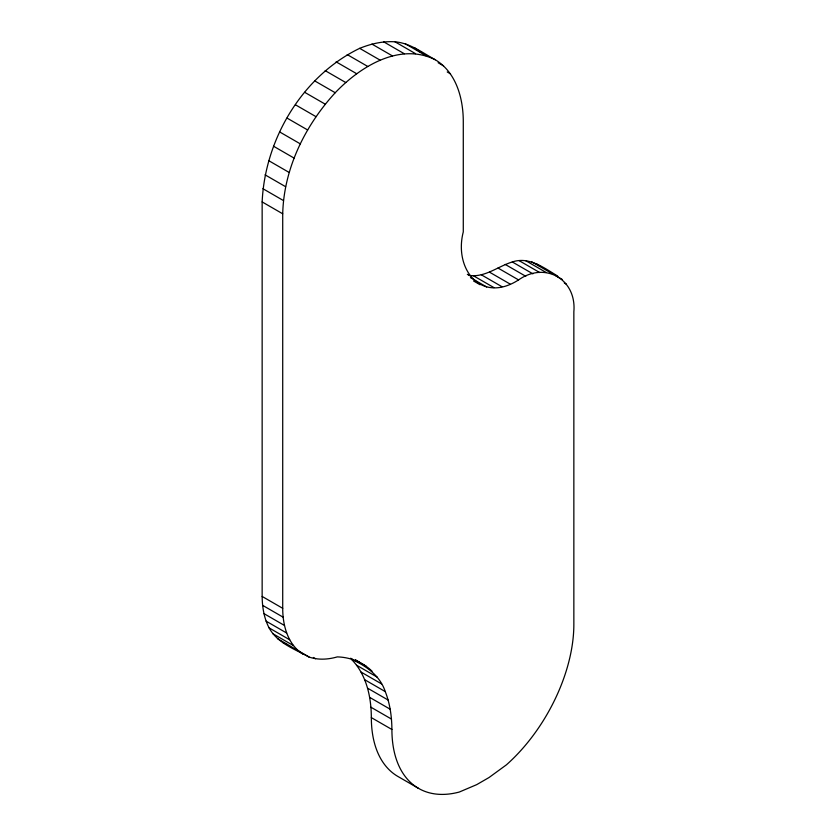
<?xml version="1.0" encoding="UTF-8"?>
<svg xmlns="http://www.w3.org/2000/svg" width="836" height="836" viewBox="0 0 836 836"><rect width="100%" height="100%" fill="white"/><g stroke="black" fill="none" stroke-linecap="round" stroke-linejoin="round"><path stroke-width="1.25" d="M372.062 671.235C362.866 662.154 350.159 657.232 337.305 656.897C328.151 659.531 318.234 660.2 309.111 657.065C294.784 649.154 277.322 643.083 269.087 627.878C264.051 618.212 262.264 607.25 262.149 596.444L262.149 201.925C264.981 139.089 302.35 75.982 359.679 48.342C370.87 43.796 382.836 40.995 394.968 41.8C410.11 43.106 422.42 52.72 435.316 59.774C456.331 72.418 463.28 98.512 463.28 121.607L463.28 231.896C453.676 269.067 481.055 304.043 518.571 279.914C545.25 261.145 576.767 279.349 573.851 311.828L573.851 624.44A128.65 74.279 -60 0 1 506.417 764.835L489.018 777.532L476.729 784.628L459.33 792.026A128.65 74.279 -60 0 1 391.906 729.483L371.341 717.612C371.247 696.869 366.502 674.631 351.496 659.364C366.314 665.874 379.983 675.655 385.271 691.602C390.004 703.64 391.802 716.609 391.906 729.483M303.238 654.295C287.772 644.786 282.693 625.433 282.714 608.315L282.714 213.797C283.822 168.642 305.035 125.63 335.226 92.733C359.741 66.953 399.566 41.894 435.316 59.774M468.536 275.326C484.661 278.012 497.754 266.402 512.311 261.961C529.083 256.234 544.131 267.969 557.654 276.047M282.672 642.424L287.375 644.64M405.355 43.817L425.921 55.688M438.137 62.742L443.55 65.866M394.968 41.8L415.534 53.671M447.239 71.98L450.489 73.861M383.766 41.884L404.321 53.755M371.936 44.078L392.492 55.949M359.679 48.342L380.244 60.213M347.212 54.591L367.777 66.462M336.114 61.843L356.669 73.714M325.194 70.652L345.759 82.524M314.66 80.862L335.226 92.733M304.68 92.315L325.246 104.186M295.432 104.793L315.987 116.664M287.061 118.095L307.627 129.967M531.665 261.804L552.22 273.675M555.93 275.817L562.429 279.569M525.645 260.633L546.211 272.505M564.279 282.944L566.442 284.188M519.166 260.686L539.722 272.557M512.311 261.961L532.877 273.832M279.726 131.983L300.291 143.855M505.226 264.427L525.781 276.298M498.005 268.042L518.571 279.914M273.55 146.237L294.105 158.108M489.562 272.191L510.127 284.062M481.306 274.783L501.872 286.654M473.427 275.765L493.992 287.636M467.334 274.312L469.498 275.566M268.628 160.606L289.183 172.477M470.428 277.604L486.656 286.978M473.542 280.969L480.031 284.71M265.043 174.828L285.609 186.7M262.88 188.685L283.435 200.556M262.149 201.925L282.714 213.797M262.149 596.444L282.714 608.315M262.588 605.327L283.153 617.198M355.488 659.876L359.814 662.373M355.425 660.053L366.252 666.302M350.639 658.235L352.813 659.489M356.627 665.257L377.193 677.129M263.904 613.593L284.47 625.464M361.047 672.06L381.613 683.932M266.078 621.138L286.644 633.009M364.715 679.731L385.271 691.602M269.087 627.878L289.643 639.749M367.6 688.185L388.155 700.056M272.891 633.719L293.446 645.591M313.364 657.472L315.527 658.716M277.437 638.589L309.111 657.065M369.669 697.37L390.234 709.241M370.923 707.214L391.488 719.085M418.554 788.379L397.988 776.508A128.65 74.279 -60 0 1 371.341 717.612M414.75 47.903L420.926 52.469M537.099 264.176L539.962 266.287"/></g></svg>
